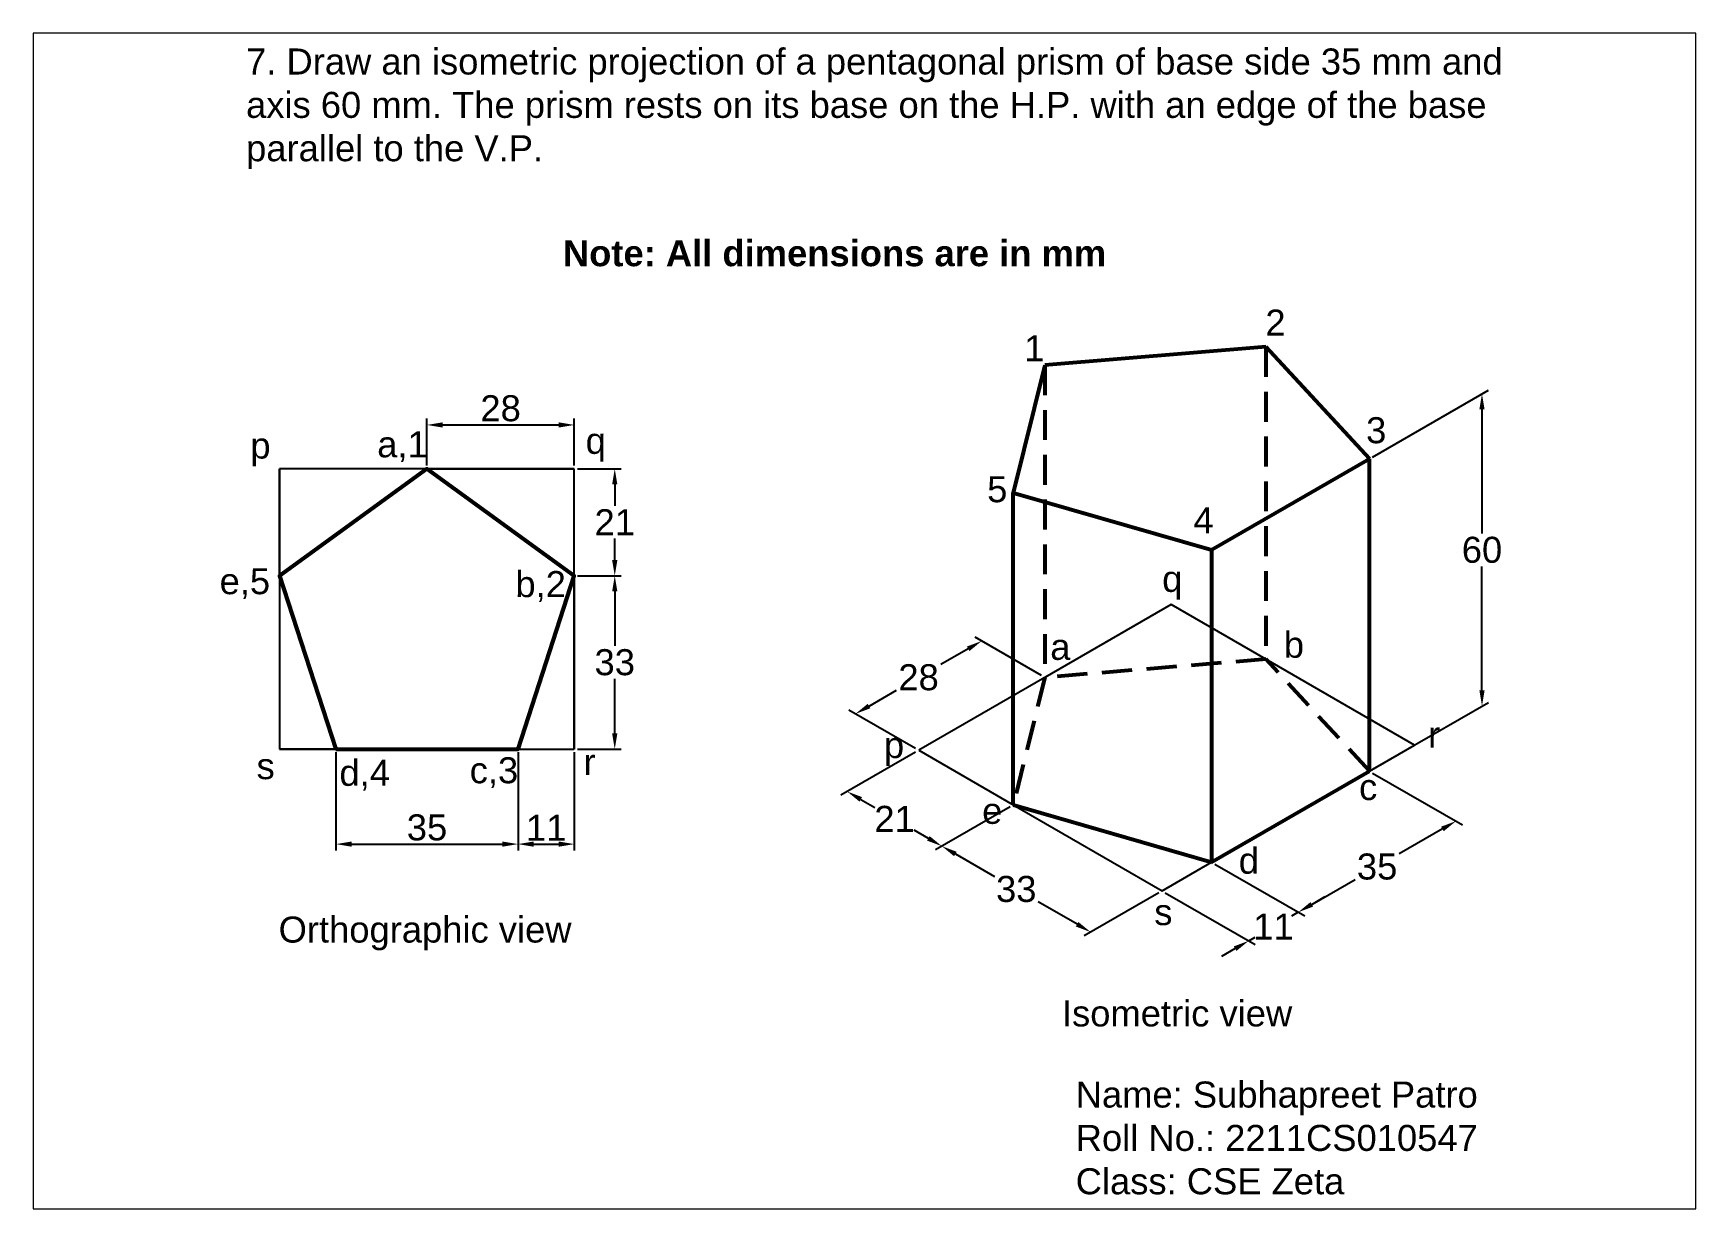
# Paper-space layout 'Layout7' of a CAD drawing. Header units: millimetres. Extents: x 30 to 267, y 21 to 189.
# The model-space entities are those that its viewports show. They can reach past a viewport. Long polylines and large blocks are cut down to what shows.
import ezdxf

# ---------------------------------------------------------------- set-up
doc = ezdxf.new("R2010")
doc.units = ezdxf.units.MM
doc.linetypes.add('HIDDEN2', pattern=[4.7625, 3.175, -1.5875])
doc.styles.get("Standard").update_dxf_attribs({"font": 'arial.ttf'})
doc.dimstyles.new('ISO-25', dxfattribs={"dimtxt": 5, "dimasz": 3, "dimexe": 1.25, "dimexo": 0.625, "dimtad": 1, "dimtih": 1, "dimtoh": 1, "dimdec": 0, "dimtxsty": 'Standard', "dimcen": 2.5, "dimadec": 0, "dimazin": 0, "dimtfac": 1, "dimtdec": 0, "dimtmove": 0, "dimatfit": 3, "dimfxl": 1, "dimarcsym": 0})

# ---------------------------------------------------------------- blocks, each defined once
blk = doc.blocks.new('*D36')
at = {"color": 0, "lineweight": -2, "transparency": 16777216}
for p, q in [((2059.58, 49.86), (2059.58, 30.96)), ((2070.39, 49.86), (2070.39, 30.96)), ((2062.58, 32.21), (2067.39, 32.21))]:
    blk.add_line(p, q, dxfattribs=at)
at = {"color": 0, "transparency": 16777216}
for points in [[(2062.58, 32.71), (2062.58, 31.71), (2059.58, 32.21)], [(2067.39, 32.71), (2067.39, 31.71), (2070.39, 32.21)]]:
    blk.add_solid(points, dxfattribs=at)
at = {"layer": 'Defpoints', "color": 0, "transparency": 16777216}
for p in [(2059.58, 50.48), (2070.39, 50.48), (2070.39, 32.21)]:
    blk.add_point(p, dxfattribs=at)
at = {"color": 0, "transparency": 16777216, "insert": (2064.98, 35.34), "char_height": 5, "attachment_point": 5}
blk.add_mtext('11', dxfattribs=at)
blk = doc.blocks.new('*D37')
at = {"color": 0, "lineweight": -2, "transparency": 16777216}
for p, q in [((2024.58, 49.86), (2024.58, 30.96)), ((2059.58, 49.86), (2059.58, 30.96)), ((2027.58, 32.21), (2056.58, 32.21))]:
    blk.add_line(p, q, dxfattribs=at)
at = {"color": 0, "transparency": 16777216}
for points in [[(2027.58, 32.71), (2027.58, 31.71), (2024.58, 32.21)], [(2056.58, 32.71), (2056.58, 31.71), (2059.58, 32.21)]]:
    blk.add_solid(points, dxfattribs=at)
at = {"layer": 'Defpoints', "color": 0, "transparency": 16777216}
for p in [(2024.58, 50.48), (2059.58, 50.48), (2059.58, 32.21)]:
    blk.add_point(p, dxfattribs=at)
at = {"color": 0, "transparency": 16777216, "insert": (2042.08, 35.39), "char_height": 5, "attachment_point": 5}
blk.add_mtext('35', dxfattribs=at)
blk = doc.blocks.new('*D38')
at = {"color": 0, "lineweight": -2, "transparency": 16777216}
for p, q in [((2071.02, 83.77), (2079.41, 83.77)), ((2078.16, 80.77), (2078.16, 70.31)), ((2078.16, 53.48), (2078.16, 63.95)), ((2071.02, 50.48), (2079.41, 50.48))]:
    blk.add_line(p, q, dxfattribs=at)
at = {"color": 0, "transparency": 16777216}
for points in [[(2077.66, 80.77), (2078.66, 80.77), (2078.16, 83.77)], [(2077.66, 53.48), (2078.66, 53.48), (2078.16, 50.48)]]:
    blk.add_solid(points, dxfattribs=at)
at = {"layer": 'Defpoints', "color": 0, "transparency": 16777216}
for p in [(2070.39, 83.77), (2070.39, 50.48), (2078.16, 50.48)]:
    blk.add_point(p, dxfattribs=at)
at = {"color": 0, "transparency": 16777216, "insert": (2078.16, 67.13), "char_height": 5, "attachment_point": 5}
blk.add_mtext('33', dxfattribs=at)
blk = doc.blocks.new('*D39')
at = {"color": 0, "lineweight": -2, "transparency": 16777216}
for p, q in [((2071.02, 104.34), (2079.41, 104.34)), ((2078.16, 101.34), (2078.16, 97.19)), ((2078.16, 86.77), (2078.16, 90.92)), ((2071.02, 83.77), (2079.41, 83.77))]:
    blk.add_line(p, q, dxfattribs=at)
at = {"color": 0, "transparency": 16777216}
for points in [[(2077.66, 101.34), (2078.66, 101.34), (2078.16, 104.34)], [(2077.66, 86.77), (2078.66, 86.77), (2078.16, 83.77)]]:
    blk.add_solid(points, dxfattribs=at)
at = {"layer": 'Defpoints', "color": 0, "transparency": 16777216}
for p in [(2070.39, 104.34), (2078.16, 104.34), (2070.39, 83.77)]:
    blk.add_point(p, dxfattribs=at)
at = {"color": 0, "transparency": 16777216, "insert": (2078.16, 94.06), "char_height": 5, "attachment_point": 5}
blk.add_mtext('21', dxfattribs=at)
blk = doc.blocks.new('*D40')
at = {"color": 0, "lineweight": -2, "transparency": 16777216}
for p, q in [((2042.08, 104.97), (2042.08, 114)), ((2045.08, 112.75), (2067.39, 112.75)), ((2070.39, 104.97), (2070.39, 114))]:
    blk.add_line(p, q, dxfattribs=at)
at = {"color": 0, "transparency": 16777216}
for points in [[(2045.08, 113.25), (2045.08, 112.25), (2042.08, 112.75)], [(2067.39, 113.25), (2067.39, 112.25), (2070.39, 112.75)]]:
    blk.add_solid(points, dxfattribs=at)
at = {"layer": 'Defpoints', "color": 0, "transparency": 16777216}
for p in [(2070.39, 112.75), (2042.08, 104.34), (2070.39, 104.34)]:
    blk.add_point(p, dxfattribs=at)
at = {"color": 0, "transparency": 16777216, "insert": (2056.23, 115.93), "char_height": 5, "attachment_point": 5}
blk.add_mtext('28', dxfattribs=at)
blk = doc.blocks.new('*D41')
at = {"color": 0, "lineweight": -2, "transparency": 16777216}
for p, q in [((2193.47, 28.37), (2210.74, 18.4)), ((2183.95, 22.87), (2201.22, 12.9)), ((2212.09, 20.62), (2214.69, 22.12)), ((2209.49, 19.12), (2208.22, 18.39)), ((2199.97, 13.62), (2201.24, 14.36)), ((2197.37, 12.12), (2194.77, 10.62))]:
    blk.add_line(p, q, dxfattribs=at)
at = {"color": 0, "transparency": 16777216}
for points in [[(2211.84, 21.06), (2212.34, 20.19), (2209.49, 19.12)], [(2197.12, 12.56), (2197.62, 11.69), (2199.97, 13.62)]]:
    blk.add_solid(points, dxfattribs=at)
at = {"layer": 'Defpoints', "color": 0, "transparency": 16777216}
for p in [(2192.85, 28.73), (2183.32, 23.23), (2209.49, 19.12)]:
    blk.add_point(p, dxfattribs=at)
at = {"color": 0, "transparency": 16777216, "insert": (2204.73, 16.37), "char_height": 5, "attachment_point": 5}
blk.add_mtext('11', dxfattribs=at)
blk = doc.blocks.new('*D42')
at = {"color": 0, "lineweight": -2, "transparency": 16777216}
for p, q in [((2223.78, 45.87), (2241.05, 35.9)), ((2237.2, 35.12), (2228.87, 30.31)), ((2193.47, 28.37), (2210.74, 18.4)), ((2212.09, 20.62), (2220.42, 25.44))]:
    blk.add_line(p, q, dxfattribs=at)
at = {"color": 0, "transparency": 16777216}
for points in [[(2236.95, 35.56), (2237.45, 34.69), (2239.8, 36.62)], [(2211.84, 21.06), (2212.34, 20.19), (2209.49, 19.12)]]:
    blk.add_solid(points, dxfattribs=at)
at = {"layer": 'Defpoints', "color": 0, "transparency": 16777216}
for p in [(2223.16, 46.23), (2239.8, 36.62), (2192.85, 28.73)]:
    blk.add_point(p, dxfattribs=at)
at = {"color": 0, "transparency": 16777216, "insert": (2224.65, 27.87), "char_height": 5, "attachment_point": 5}
blk.add_mtext('35', dxfattribs=at)
blk = doc.blocks.new('*D43')
at = {"color": 0, "lineweight": -2, "transparency": 16777216}
for p, q in [((2135.93, 49.87), (2121.58, 41.59)), ((2125.43, 40.81), (2128.16, 39.24)), ((2154.12, 39.37), (2139.77, 31.09)), ((2138.42, 33.31), (2135.69, 34.89))]:
    blk.add_line(p, q, dxfattribs=at)
at = {"color": 0, "transparency": 16777216}
for points in [[(2125.68, 41.24), (2125.18, 40.38), (2122.83, 42.31)], [(2138.67, 33.74), (2138.17, 32.88), (2141.02, 31.81)]]:
    blk.add_solid(points, dxfattribs=at)
at = {"layer": 'Defpoints', "color": 0, "transparency": 16777216}
for p in [(2136.56, 50.23), (2122.83, 42.31), (2154.74, 39.73)]:
    blk.add_point(p, dxfattribs=at)
at = {"color": 0, "transparency": 16777216, "insert": (2131.93, 37.06), "char_height": 5, "attachment_point": 5}
blk.add_mtext('21', dxfattribs=at)
blk = doc.blocks.new('*D44')
at = {"color": 0, "lineweight": -2, "transparency": 16777216}
for p, q in [((2154.12, 39.37), (2139.77, 31.09)), ((2143.62, 30.31), (2151.11, 25.99)), ((2182.7, 22.87), (2168.35, 14.59)), ((2167, 16.81), (2159.51, 21.13))]:
    blk.add_line(p, q, dxfattribs=at)
at = {"color": 0, "transparency": 16777216}
for points in [[(2143.87, 30.74), (2143.37, 29.88), (2141.02, 31.81)], [(2167.25, 17.24), (2166.75, 16.38), (2169.6, 15.31)]]:
    blk.add_solid(points, dxfattribs=at)
at = {"layer": 'Defpoints', "color": 0, "transparency": 16777216}
for p in [(2154.74, 39.73), (2183.32, 23.23), (2169.6, 15.31)]:
    blk.add_point(p, dxfattribs=at)
at = {"color": 0, "transparency": 16777216, "insert": (2155.31, 23.56), "char_height": 5, "attachment_point": 5}
blk.add_mtext('33', dxfattribs=at)
blk = doc.blocks.new('*D45')
at = {"color": 0, "lineweight": -2, "transparency": 16777216}
for p, q in [((2160.18, 64.59), (2147.42, 71.96)), ((2146.07, 69.74), (2140.8, 66.7)), ((2127.02, 58.74), (2132.29, 61.79)), ((2135.93, 50.59), (2123.17, 57.96))]:
    blk.add_line(p, q, dxfattribs=at)
at = {"color": 0, "transparency": 16777216}
for points in [[(2145.82, 70.17), (2146.32, 69.31), (2148.67, 71.24)], [(2126.77, 59.17), (2127.27, 58.31), (2124.42, 57.24)]]:
    blk.add_solid(points, dxfattribs=at)
at = {"layer": 'Defpoints', "color": 0, "transparency": 16777216}
for p in [(2148.67, 71.24), (2160.8, 64.23), (2136.56, 50.23)]:
    blk.add_point(p, dxfattribs=at)
at = {"color": 0, "transparency": 16777216, "insert": (2136.54, 64.24), "char_height": 5, "attachment_point": 5}
blk.add_mtext('28', dxfattribs=at)
blk = doc.blocks.new('*D46')
at = {"color": 0, "lineweight": -2, "transparency": 16777216}
for p, q in [((2223.78, 106.59), (2246.05, 119.45)), ((2244.8, 115.73), (2244.8, 91.9)), ((2244.8, 61.73), (2244.8, 85.55)), ((2223.78, 46.59), (2246.05, 59.45))]:
    blk.add_line(p, q, dxfattribs=at)
at = {"color": 0, "transparency": 16777216}
for points in [[(2244.3, 115.73), (2245.3, 115.73), (2244.8, 118.73)], [(2244.3, 61.73), (2245.3, 61.73), (2244.8, 58.73)]]:
    blk.add_solid(points, dxfattribs=at)
at = {"layer": 'Defpoints', "color": 0, "transparency": 16777216}
for p in [(2223.16, 106.23), (2244.8, 58.73), (2223.16, 46.23)]:
    blk.add_point(p, dxfattribs=at)
at = {"color": 0, "transparency": 16777216, "insert": (2244.8, 88.73), "char_height": 5, "attachment_point": 5}
blk.add_mtext('60', dxfattribs=at)

msp = doc.modelspace()

# ---------------------------------------------------------------- linework, layer by layer
at = {"lineweight": 53}
for p, q in [((2203.24, 127.73), (2160.8, 124.23)), ((2223.16, 106.23), (2203.24, 127.73)), ((2160.8, 124.23), (2154.74, 99.73)), ((2192.85, 88.73), (2223.16, 106.23)), ((2223.16, 46.23), (2223.16, 106.23)), ((2154.74, 39.73), (2154.74, 99.73)), ((2154.74, 99.73), (2192.85, 88.73)), ((2192.85, 88.73), (2192.85, 28.73)), ((2192.85, 28.73), (2223.16, 46.23)), ((2154.74, 39.73), (2192.85, 28.73))]:
    msp.add_line(p, q, dxfattribs=at)
at = {"linetype": 'HIDDEN2', "lineweight": 53}
for p, q in [((2203.24, 127.73), (2203.24, 67.73)), ((2160.8, 124.23), (2160.8, 64.23)), ((2203.24, 67.73), (2160.8, 64.23)), ((2223.16, 46.23), (2203.24, 67.73)), ((2160.8, 64.23), (2154.74, 39.73))]:
    msp.add_line(p, q, dxfattribs=at)
for p, q in [((2070.39, 104.34), (2013.76, 104.34)), ((2013.76, 83.77), (2013.76, 104.34)), ((2013.76, 104.34), (2013.76, 50.48)), ((2042.08, 104.34), (2070.39, 104.34)), ((2070.39, 50.48), (2070.39, 104.34)), ((2070.39, 83.77), (2070.39, 50.48)), ((2185.05, 78.23), (2160.8, 64.23)), ((2203.24, 67.73), (2185.05, 78.23)), ((2231.82, 51.23), (2203.24, 67.73)), ((2160.8, 64.23), (2136.56, 50.23)), ((2223.16, 46.23), (2231.82, 51.23)), ((2024.58, 50.48), (2013.76, 50.48)), ((2013.76, 50.48), (2070.39, 50.48)), ((2136.56, 50.23), (2154.74, 39.73)), ((2192.85, 28.73), (2223.16, 46.23)), ((2154.74, 39.73), (2183.32, 23.23)), ((2183.32, 23.23), (2192.85, 28.73))]:
    msp.add_line(p, q)
at = {"lineweight": 53}
msp.add_lwpolyline([(2024.58, 50.48), (2059.58, 50.48), (2070.39, 83.77), (2042.08, 104.34), (2013.76, 83.77)], close=True, dxfattribs=at)

# ---------------------------------------------------------------- texts
for s, p in [('q', (2183.35, 80.68)), ('a', (2161.84, 67.61)), ('b', (2206.72, 68.02)), ('r', (2234.44, 50.74)), ('p', (2129.88, 48.75)), ('  c', (2217.3, 40.67)), ('e', (2148.76, 36.1)), ('d', (2198.06, 26.53)), ('s', (2181.83, 16.64))]:
    msp.add_text(s, height=5).set_placement(p)
at = {"char_height": 5, "attachment_point": 1}
for s, width, insert in [('7. Draw an isometric projection of a pentagonal prism of base side 35 mm and axis 60 mm. The prism rests on its base on the H.P. with an edge of the base parallel to the V.P.', 250.0635, (2007.32, 185.09)), ('{\\fArial|b1|i0|c0|p34;Note: All dimensions are in mm}', 120.5751, (2068.2, 148.25)), ('2', 3.6667, (2203.18, 134.92)), ('1', 3.6559, (2156.85, 129.99)), ('3', 11.4517, (2222.53, 114.24)), ('p', 7.581, (2008.14, 111.29)), ('a,1', 12.9035, (2032.52, 111.53)), ('q', 7.581, (2072.57, 112.2)), ('5', 8.0179, (2149.72, 102.9)), ('4', 5.6288, (2189.34, 96.94)), ('e,5', 11.5517, (2002.23, 85.23)), ('b,2', 10.5785, (2059.07, 84.67)), ('s', 3.5487, (2009.34, 49.69)), ('d,4', 7.424, (2025.26, 48.41)), ('c,3', 10.6948, (2050.29, 48.9)), ('r', 6.2565, (2072.15, 50.48)), ('Orthographic view', 63.0219, (2013.57, 18.29)), ('Isometric view', 91.3954, (2164.09, 2.18)), ('Name: Subhapreet Patro\\PRoll No.: 2211CS010547\\PClass: CSE Zeta', 99.9001, (2166.73, -13.41))]:
    msp.add_mtext_dynamic_manual_height_columns(s, width=width, gutter_width=25, heights=[0], dxfattribs=dict(at, insert=insert))

# ---------------------------------------------------------------- dimensions: what is measured, and where the dimension line sits
for p1, p2, distance, picture, middle in [((2042.08, 104.34), (2070.39, 104.34), 8.4, '*D40', (2056.23, 115.93)), ((2223.16, 106.23), (2223.16, 46.23), 21.64, '*D46', (2244.8, 88.73)), ((2070.39, 83.77), (2070.39, 104.34), -7.77, '*D39', (2078.16, 94.06)), ((2070.39, 83.77), (2070.39, 50.48), 7.77, '*D38', (2078.16, 67.13)), ((2136.56, 50.23), (2160.8, 64.23), 12.14, '*D45', (2136.54, 64.24)), ((2024.58, 50.48), (2059.58, 50.48), -18.28, '*D37', (2042.08, 35.39)), ((2059.58, 50.48), (2070.39, 50.48), -18.28, '*D36', (2064.98, 35.34)), ((2154.74, 39.73), (2136.56, 50.23), 13.72, '*D43', (2131.93, 37.06)), ((2192.85, 28.73), (2223.16, 46.23), -16.64, '*D42', (2224.65, 27.87)), ((2154.74, 39.73), (2183.32, 23.23), -13.72, '*D44', (2155.31, 23.56)), ((2183.32, 23.23), (2192.85, 28.73), -16.64, '*D41', (2204.73, 16.37))]:
    dim = msp.add_aligned_dim(p1=p1, p2=p2, distance=distance, dimstyle='ISO-25')
    dim.commit()
    dim.dimension.update_dxf_attribs({"geometry": picture, "text_midpoint": middle})

psp = doc.layouts.new('Layout7')

# ---------------------------------------------------------------- viewports
at = {"layer": '0'}
psp.add_viewport(center=(148.5, 105), size=(237.6, 168), view_center_point=(2126.15, 75.08), view_height=225.8729, dxfattribs=at)

doc.saveas('drawing.dxf')
